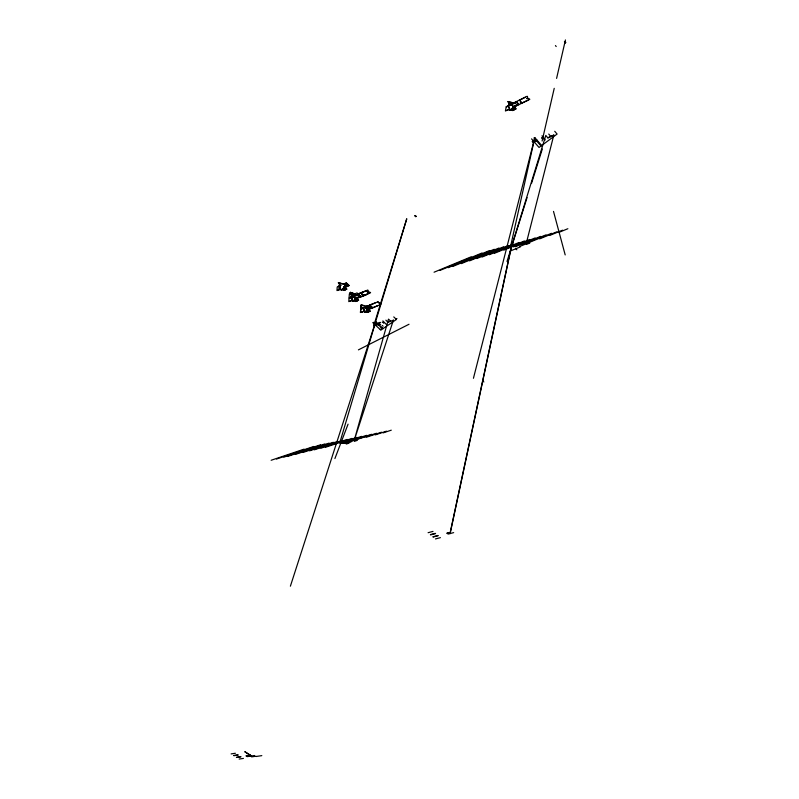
<?xml version="1.0" encoding="UTF-8"?>
<svg xmlns="http://www.w3.org/2000/svg" width="799" height="799" viewBox="0 0 799 799"><rect width="100%" height="100%" fill="white"/><g stroke="black" fill="none" stroke-linecap="round" stroke-linejoin="round"><path stroke-width="1.2" d="M339.006 289.707L339.245 286.172M339.255 285.912L339.435 283.196M339.645 286.671L340.294 286.761M347.086 285.593L343.53 287.121L343.41 288.799L341.383 289.667L340.674 288.998L336.978 290.576L337.208 287.011L340.104 285.603A1.039 0.659 18.9 0 0 341.143 285.153L340.064 284.873L340.254 283.375M343.9 289.268L343.94 287.64L345.118 288.739L343.9 289.268L343.79 290.257L346.576 289.068L345.178 287.76L344.419 288.079M350.102 294.092L356.124 295.78L358.881 294.741M350.741 294.012L350.831 292.834M351.18 294.112L351.27 292.933L350.431 292.144L350.342 293.323L351.83 292.694M351.101 297.038L351.4 294.382M351.62 294.212L351.71 293.033M352.059 294.312L352.149 293.133M352.189 298.496L352.059 300.254L352.099 298.536A1.029 0.649 18.4 0 1 350.711 298.127L351.47 297.817L350.941 297.318M352.499 294.412L352.589 293.233M352.918 294.721L353.028 293.333M352.918 296.669C351.59 293.363 355.825 297.048 353.478 296.379L353.448 296.789M353.048 294.951L353.577 295.071M353.378 294.601L353.468 293.433M353.817 294.701L353.907 293.523M354.257 294.801L354.357 293.623M354.696 294.901L354.796 293.722M367.86 309.103L369.997 311.111L367.21 312.249L366.182 311.28L366.981 310.951L367.111 309.573L365.812 308.344L363.665 307.865L360.739 309.073L360.439 312.519L364.294 311.151L361.538 312.069M360.778 309.093L360.489 312.459L362.057 311.86M360.808 308.794L361.138 304.988L362.526 305.268M362.626 308.294L363.865 309.463L363.715 311.181L363.805 309.403M366.811 309.293L366.681 310.701L364.224 311.7M508.514 105.438L509.193 102.262M508.973 109.273L509.333 107.096A1.049 0.799 14.1 0 1 507.944 106.756L508.783 106.347L508.214 105.818M510.481 104.909L511.03 105.019M510.871 102.851L509.582 103.87L512.239 104.429L510.751 103.311L511.41 102.971M511.67 102.781L510.721 102.312M512.628 106.766L512.928 109.153L514.296 108.494L512.748 106.706L512.309 108.474L509.552 109.823M449.977 533.592L511.2 247.251M450.137 533.542L511.4 247.011L545.797 135.421L547.894 137.927L553.827 135.041L526.141 243.845M510.351 247.44L534.801 137.598L541.672 145.478M542.102 141.023L554.226 88.339M556.593 78.392L565.442 39.95M473.437 378.287L534.801 137.598M379.605 325.283L375.69 321.607L339.685 443.125L356.893 437.383M372.763 322.576L374.781 324.464L406.761 218.756L373.932 325.113L374.591 325.752L378.466 324.214M507.005 261.443L527.06 197.593M531.515 183.4L542.301 149.043M290.387 586.186L375.69 321.607M393.378 320.179L354.067 440.848L388.504 319.131L390.721 321.228M334.911 458.546L348.064 424.169M345.208 289.657L345.408 289.568M380.284 329.617L382.561 328.059M358.411 349.872L409.018 324.264M513.517 102.981L527.19 96.27A2.247 1.738 13.2 0 1 526.721 98.677A2.237 1.728 13 0 1 529.817 99.336L514.386 106.866L516.134 108.884L512.618 110.592L511.63 109.463M506.176 106.816L509.462 105.208L507.415 106.217M520.029 100.794L519.67 100.145L525.352 97.178M516.464 101.533L517.073 102.242L514.017 103.69C510.301 100.824 501.802 101.163 513.577 103.191L516.414 101.803L517.712 103.041M520.838 101.513L519.42 100.085M517.642 103.161L517.033 102.262M519.09 104.569L518.481 103.87L513.607 106.297L515.784 108.804L512.668 110.322L511.829 109.363M512.948 106.936L513.807 106.527M513.148 107.176L514.007 106.756M513.348 107.406L514.206 106.986M513.547 107.635L514.406 107.216M513.747 107.865L514.606 107.446M513.947 108.095L514.806 107.675M509.942 110.382L512.728 108.924M514.147 108.324L515.005 107.905M509.992 110.442L511.74 109.583M513.667 109.323L512.798 109.743L511.779 108.574M514.206 109.064L515.065 108.634L513.178 106.467M532.224 141.583L536.529 139.575M532.414 141.832L536.738 139.825M541.672 138.017L542.341 137.708M541.832 138.027L542.341 137.788L543.14 138.786L542.671 139.006M533.043 142.552L537.377 140.554M542.621 139.116L543.29 138.796M547.804 137.828L553.887 135.101M369.637 307.935L369.557 308.754L370.956 308.184L369.068 307.345M338.077 290.107L340.654 289.218L341.363 289.887L342.591 289.368L343.77 290.476L346.906 289.148L345.008 287.35L349.203 285.563L346.347 282.856L343.72 283.985L338.227 282.756L343.81 284.164L346.337 283.086L348.873 285.483L344.579 287.32L344.099 286.871M344.998 285.293L345.587 285.173L344.229 283.985M344.978 284.494L347.625 284.304M344.319 287.99L344.878 287.75L343.999 286.921M342.821 289.588L341.263 290.257L340.314 289.368M343.031 289.538L343.83 289.198M344.619 289.428L343.85 289.757L342.841 288.819M358.042 293.902L363.405 291.755M355.575 295.161L367.77 290.027A2.197 1.408 18 0 1 367.59 292.034A2.187 1.408 17.9 0 1 370.596 292.714L356.823 298.476L358.701 300.234L355.555 301.543L354.506 300.554L355.485 300.144M352.579 300.774L355.036 299.755L355.255 298.277L356.923 299.835L355.705 300.344L355.455 298.606L354.127 297.368L351.979 296.878L349.053 298.117L348.783 301.623L352.639 300.224L349.882 301.163M359.44 295.42L357.023 292.933L355.036 293.782L349.872 292.624M362.227 294.242L361.088 292.993L366.132 290.716M351.979 296.878L349.063 297.897L349.363 293.922L355.655 295.33L358.182 294.272L359.61 295.43M360.369 296.099L359.47 296.389A1.029 0.659 18.1 0 1 359.55 295.45M363.136 294.941L362.267 295.221A1.029 0.659 18 0 1 362.347 294.282L360.838 292.943M360.219 296.199L356.024 297.957L358.361 300.164L355.575 301.323L354.676 300.484M355.475 298.476L356.234 298.157M355.685 298.676L356.454 298.357M355.905 298.886L356.664 298.566M363.735 295.69L366.302 294.501M366.461 294.651L361.178 296.858L360.279 296.059M356.114 299.086L356.883 298.766M356.334 299.285L357.093 298.966M356.544 299.485L357.313 299.176M352.998 301.263L354.626 300.664M356.763 299.695L357.523 299.375M356.414 300.514L355.635 300.833L354.546 299.815M356.893 300.314L357.662 299.995L355.635 298.087M434.067 272.209L471.23 256.799M439.949 270.432L482.077 252.973M448.139 267.705L489.587 250.546M452.723 266.476L494.271 249.288M461.263 263.62L498.976 248.03M469.542 260.864L503.7 246.761M476.793 258.546L508.274 245.563M482.087 257.038L513.338 244.154M489.358 254.721L519.05 242.497M494.361 253.333L524.394 240.978M503.859 250.107L529.767 239.46M366.801 306.476L365.423 307.036L366.881 308.404M368.938 306.227L369.128 305.618M513.407 246.871L535.17 237.932M515.415 246.731L540.593 236.404M366.821 308.354L368.249 307.845L366.741 306.417M522.796 244.394L546.047 234.856M370.776 307.325L370.267 307.635M529.248 242.427L551.52 233.308M369.607 307.905L370.816 307.445M519.879 246.412L529.347 242.536M368.039 308.973L369.028 308.963L367.17 309.483L368.559 310.791M510.601 250.886L520.339 246.911M526.611 244.344L529.807 243.036M539.655 238.861L557.023 231.76M367.38 309.682L368.149 309.373M368.319 309.303L371.425 308.024L370.566 307.126L371.485 306.836L371.605 307.955L372.354 307.655L369.877 305.318C366.052 305.588 367.89 308.024 369.677 307.046L368.459 305.897M367.6 309.882L380.733 304.439L377.947 301.792L360.758 308.853L361.098 304.948L367.27 306.177M549.912 235.355L562.556 230.192M367.81 310.082L368.569 309.772M368.019 310.282L368.788 309.972M558.661 232.479L567.869 228.724M368.229 310.481L368.998 310.172M364.763 312.209L363.845 311.34L364.704 312.239L366.322 311.42M364.704 312.239L366.262 311.6M366.531 311.62L369.208 310.372M368.529 311.26L369.308 310.941L367.52 309.263M374.781 324.464L377.557 323.365M380.134 322.337L378.666 322.916L380.724 324.843M373.912 325.113L377.787 323.575M378.896 323.136L380.364 322.546M382.202 322.177L383.68 322.886M395.904 318.951L396.953 318.541M388.044 322.297L393.438 320.159M271.151 460.264L304.109 449.148M276.454 459.055L313.817 446.461M283.805 457.158L320.559 444.783M287.96 456.339L324.803 443.954M295.62 454.351L329.058 443.115M303.061 452.434L333.333 442.276M309.573 450.836L337.488 441.477M314.357 449.817L342.062 440.539M320.888 448.219L347.205 439.42M325.423 447.3L352.039 438.401M340.614 442.816L342.411 442.516M361.767 436.364L341.692 442.756M366.661 435.335L343.25 442.926M371.585 434.296L344.808 443.105M376.529 433.258L345.198 443.145M348.504 442.696L351.28 441.777M346.247 444.044L349.013 443.125M354.566 441.278L357.403 440.339M366.112 437.323L381.493 432.209M375.29 434.876L386.486 431.16M383.13 432.888L391.28 430.182M428.094 532.703L433.018 531.395M430.371 534.621L435.305 533.332M430.661 534.861L435.585 533.572M432.928 536.778L437.852 535.49M446.861 533.143L448.838 532.623M433.208 537.018L438.142 535.73M447.11 533.392L449.118 532.863M447.959 534.112L453.662 532.623M435.475 538.926L440.409 537.647M231.131 753.906L235.395 753.257M233.618 755.494L237.872 754.845M233.927 755.694L238.182 755.045M236.394 757.272L240.649 756.633M250.147 755.205L246.062 755.824L247.271 756.623L254.571 755.524M236.704 757.472L240.958 756.833M246.342 756.024L250.457 755.405M251.555 756.883L255.73 756.254M256.01 756.503L261.812 755.634M239.171 759.05L243.425 758.411M512.658 108.424L513.457 107.765L512.848 107.436M343.86 288.898L344.539 288.369L343.91 288.069M355.365 299.715L356.044 299.186L355.425 298.896M363.865 309.513L362.556 308.324M370.736 307.136L372.354 307.655M356.204 300.134L357.203 300.654L356.554 299.995M513.497 108.884L514.486 109.443M245.023 751.779L251.525 755.984M244.874 751.799L251.375 756.004M345.138 442.826L343.64 442.976M344.359 442.736L342.861 442.886M343.969 442.686L342.471 442.846M344.419 443.065L345.927 442.906M343.58 442.646L342.082 442.796M344.029 443.016L345.538 442.866M342.801 442.556L341.303 442.716M364.154 307.375L362.916 307.106L363.665 307.865M351.121 297.278L351.9 296.958M366.152 311.49L367.19 312.469L370.327 311.191L368.479 309.443M350.871 297.348L351.4 297.847M338.307 286.541L340.134 285.752M380.514 326.142L383.111 328.569M352.189 300.414L353.128 301.293M352.119 300.434L353.058 301.323M377.777 324.494L378.916 325.563M379.825 326.411L381.992 328.449M376.679 324.014L377.368 324.654M373.742 322.257L375.71 324.094M375.69 325.323L380.853 330.147L396.434 319.46L393.757 316.913M356.124 297.907L356.604 298.357L360.689 296.639L360.169 296.099M365.263 307.036L364.743 307.245M356.793 299.895L357.473 300.534M368.429 310.841L369.108 311.48M368.189 310.941L368.868 311.57M356.314 300.094L356.993 300.734M367.949 311.041L368.629 311.67M344.269 289.108L344.968 289.757M356.074 300.194L356.753 300.833M367.71 311.141L368.389 311.77M344.029 289.208L344.729 289.857M355.835 300.294L356.514 300.933M367.47 311.23L368.149 311.87M382.282 325.443L383.111 326.222M342.601 289.148L343.79 290.257M385.867 320.179L388.134 322.387M370.676 307.086L371.605 307.955M346.476 284.873L347.136 284.594L347.665 286.002M367.85 306.147L369.068 307.295M369.737 307.945L370.277 308.454M344.119 284.035L345.318 285.163M343.81 284.164L345.098 285.383M382.871 320.888L386.696 324.813M367.031 306.277L369.587 308.784M363.066 294.881L363.655 295.43L368.958 293.393M362.956 294.931L363.655 295.61M366.182 290.696L368.998 293.383M377.837 301.832L380.614 304.479M375.18 302.931L369.797 305.008L372.773 307.815L377.967 305.568M482.886 380.973L483.884 381.972M415.42 215.5L416.359 216.459M414.981 215.77L415.82 216.629M414.841 215.76L415.83 216.699M515.884 248.809L516.843 249.787M506.636 110.412L509.692 109.153L505.407 111.011L506.226 106.836L507.994 105.927M531.555 138.876L533.422 141.023M534.271 141.992L539.055 147.465L557.103 134.062L554.716 131.286M509.113 109.433L510.062 110.402M533.982 137.917L535.749 139.945M536.598 140.914L541.033 145.997M535.51 140.394L536.139 141.123M513.727 106.237L514.166 106.736L518.751 104.499L518.281 103.96M514.156 108.564L514.786 109.293M513.887 108.694L514.516 109.423M513.617 108.824L514.256 109.553M513.348 108.954L513.987 109.683M513.078 109.083L513.717 109.813M515.804 102.731L515.435 102.911M542.002 135.81L545.218 139.985M521.387 102.352L522.047 103.131M548.743 134.052L550.801 136.439M527.979 100.235L522.067 102.911L520.608 102.731A1.059 0.809 13.4 0 1 520.828 101.603M555.445 45.573L556.204 46.532M565.003 41.508L565.872 42.587M565.293 42.886L564.414 41.808L565.243 42.906M553.507 211.395L565.193 254.921M369.298 305.608A2.347 1.498 17.6 0 0 369.597 305.847L369.937 305.707A2.347 1.488 17.7 0 0 369.697 305.448M517.492 104.26A1.049 0.809 13.5 0 1 517.702 103.131M339.495 286.641L339.385 288.299L340.324 288.509L340.444 286.851L339.495 286.641M339.535 288.339L340.154 288.898L339.535 288.399M351.56 294.531L351.42 296.409L354.926 297.198L355.086 295.32L351.56 294.531M509.343 102.432L508.933 104.679L512.549 105.438L512.968 103.201L509.343 102.432M509.372 105.298L508.494 105.728L509.372 105.298M357.413 294.751L357.413 294.751M383.72 322.866L383.83 322.906"/></g></svg>
